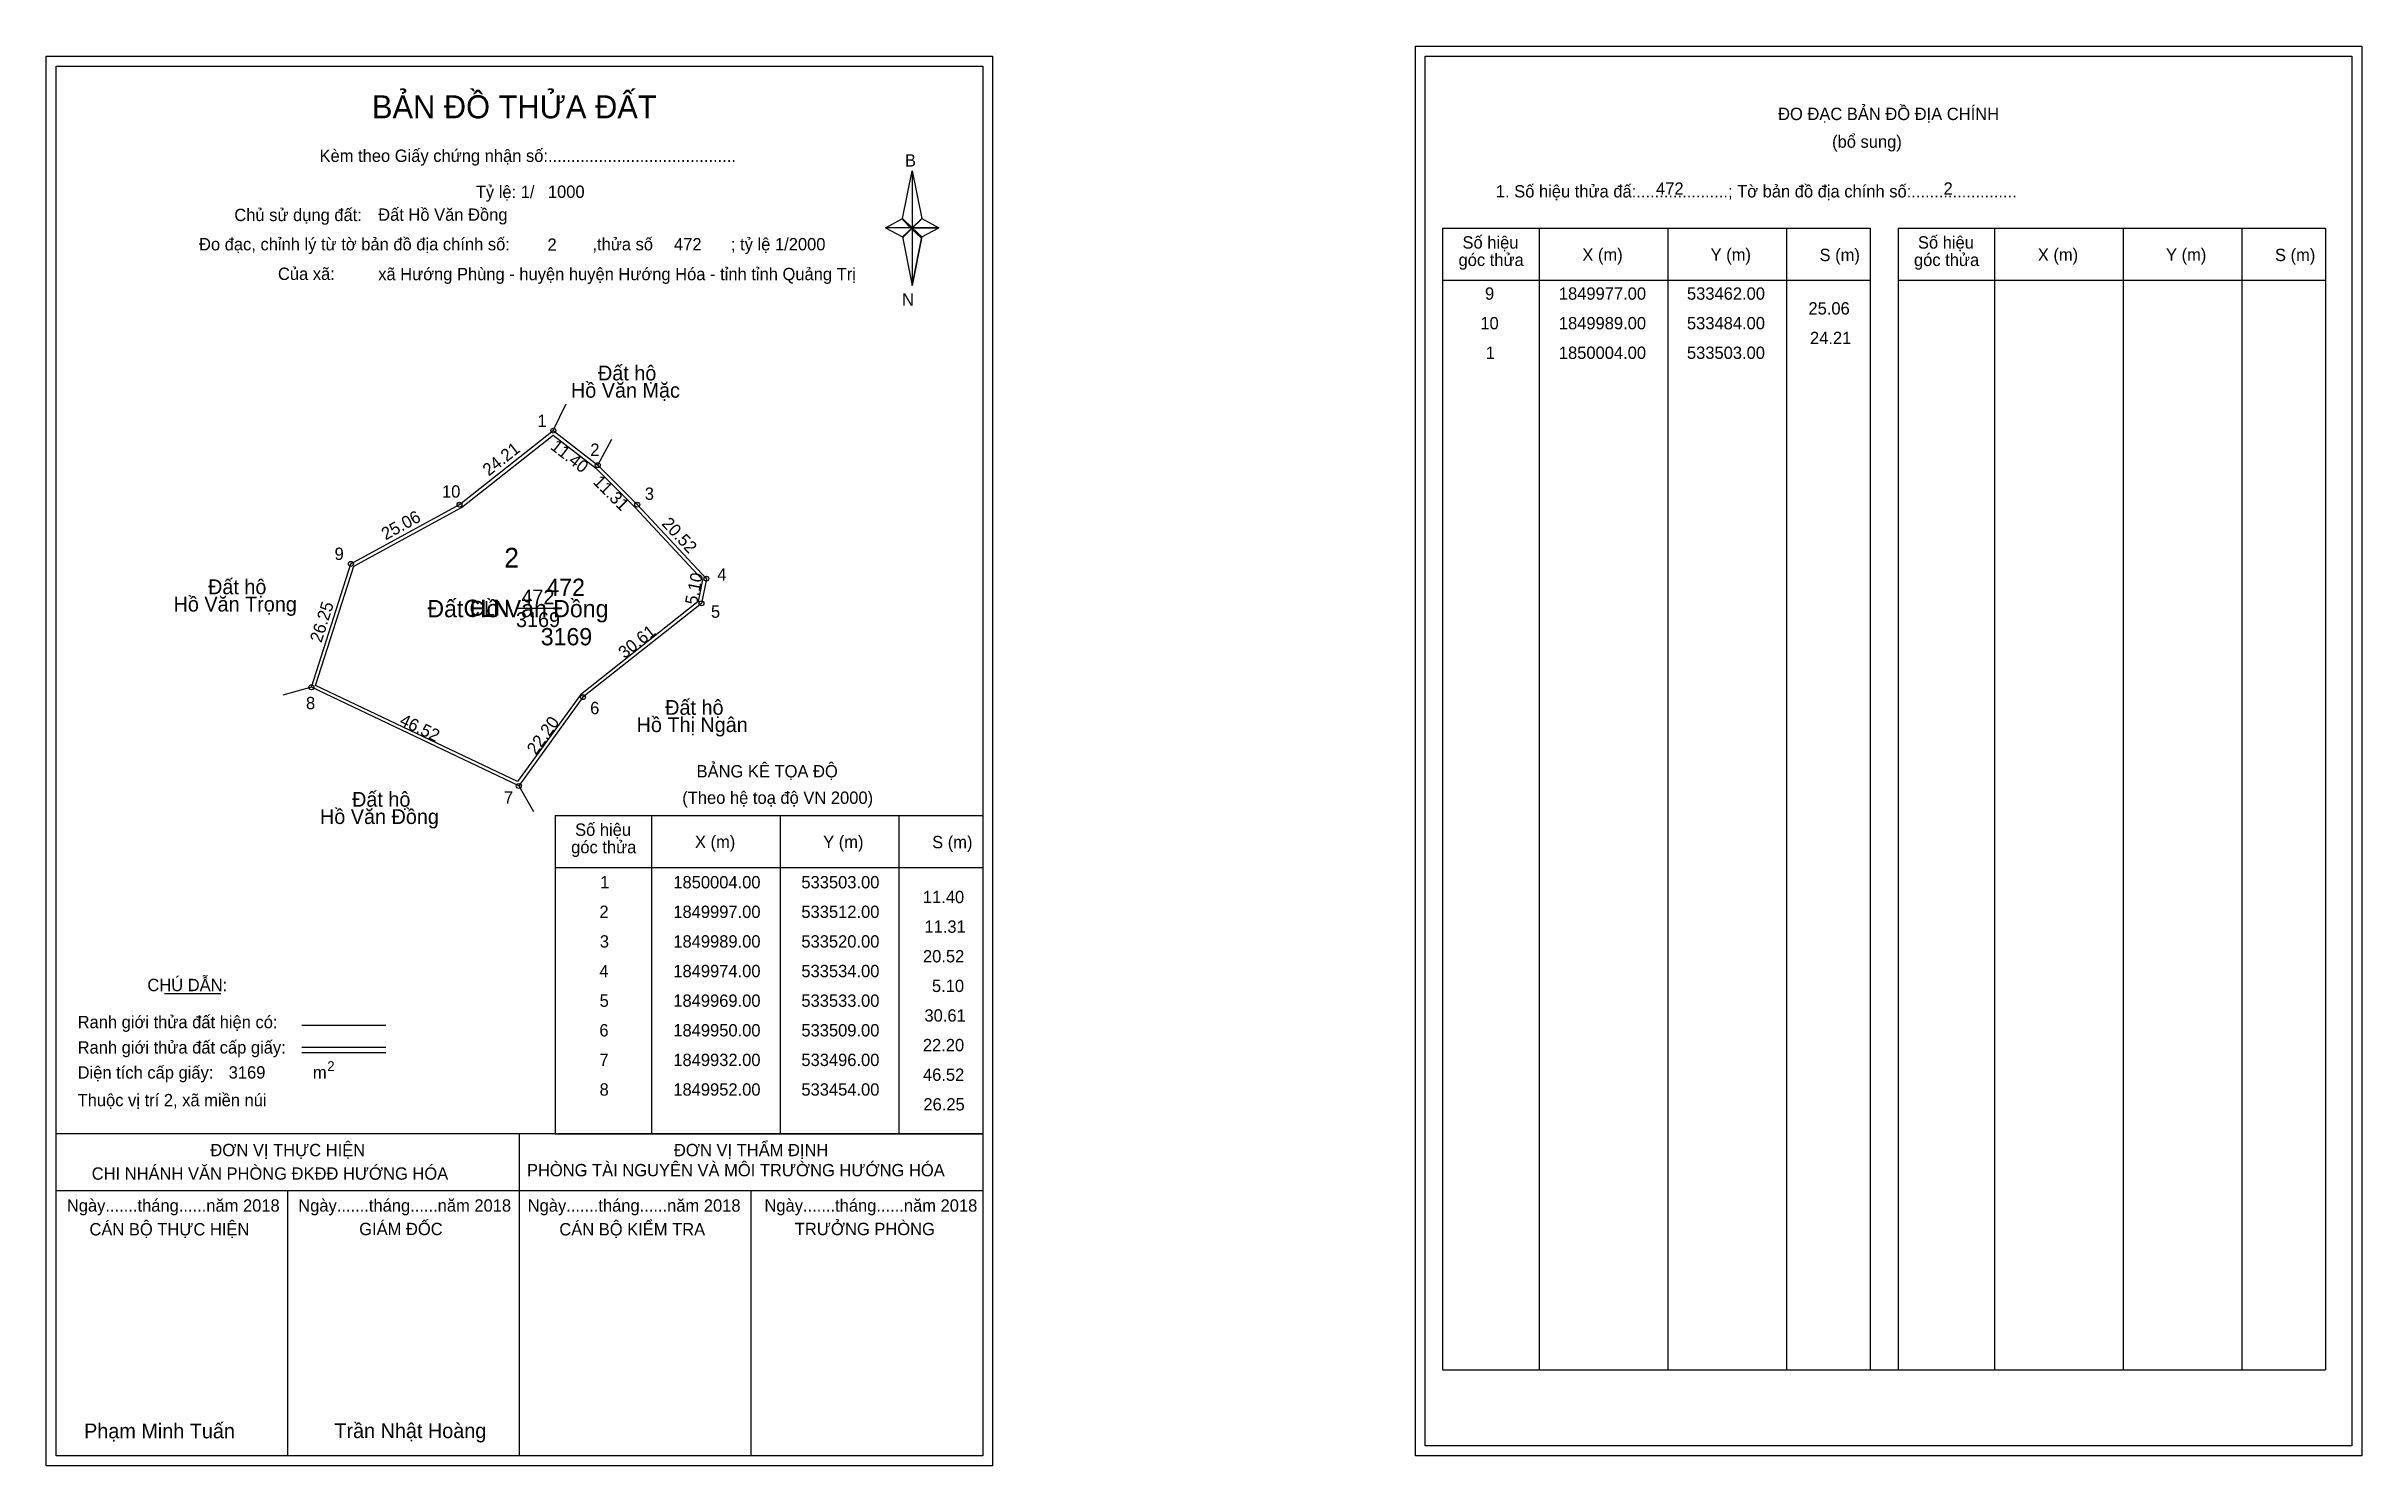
# Model space of a CAD drawing. Extents: x 533400 to 533869, y 1849794 to 1850082.
import ezdxf

# ---------------------------------------------------------------- set-up
doc = ezdxf.new("R2010")
doc.units = 0
for name, color, linetype in [('Level 1', 7, 'Continuous'), ('Level 10', 7, 'Continuous'), ('Level 11', 7, 'Continuous'), ('Level 13', 7, 'Continuous'), ('Level 2', 7, 'Continuous'), ('Level 27', 7, 'Continuous'), ('Level 3', 7, 'Continuous'), ('Level 36', 7, 'Continuous'), ('Level 4', 7, 'Continuous'), ('Level 49', 7, 'Continuous'), ('Level 5', 7, 'Continuous'), ('Level 53', 7, 'Continuous'), ('Level 55', 7, 'Continuous'), ('Level 6', 7, 'Continuous'), ('Level 63', 7, 'Continuous'), ('Level 7', 7, 'Continuous'), ('Level 9', 7, 'Continuous')]:
    doc.layers.add(name, color=color, linetype=linetype)

msp = doc.modelspace()

# ---------------------------------------------------------------- linework, layer by layer
at = {"layer": 'Level 1'}
for p, q in [((533402.3, 1850077.86), (533402.3, 1850077.86)), ((533679.62, 1850079.86), (533679.62, 1850079.86)), ((533573.72, 1850046.98), (533575.69, 1850056.62)), ((533575.69, 1850056.62), (533575.69, 1850045.1)), ((533575.69, 1850056.62), (533577.65, 1850046.98)), ((533570.27, 1850045.1), (533573.72, 1850046.98)), ((533573.72, 1850046.98), (533575.69, 1850045.1)), ((533575.54, 1850044.88), (533573.72, 1850046.76)), ((533575.69, 1850045.1), (533573.72, 1850043.26)), ((533575.54, 1850044.88), (533573.72, 1850043.04)), ((533573.72, 1850043.04), (533575.54, 1850044.88)), ((533573.72, 1850043.26), (533575.69, 1850033.4)), ((533577.51, 1850046.76), (533575.54, 1850044.88)), ((533575.54, 1850044.88), (533577.51, 1850046.76)), ((533577.51, 1850043.04), (533575.54, 1850044.88)), ((533577.65, 1850046.98), (533575.69, 1850045.1)), ((533575.69, 1850045.1), (533575.69, 1850033.4)), ((533575.69, 1850045.1), (533581.1, 1850045.1)), ((533575.69, 1850045.1), (533577.65, 1850043.26)), ((533577.65, 1850043.26), (533575.69, 1850033.4)), ((533577.65, 1850043.26), (533581.1, 1850045.1)), ((533683.15, 1850045.01), (533769.75, 1850045.01)), ((533702.74, 1849813.74), (533702.74, 1850045.01)), ((533728.81, 1849813.74), (533728.81, 1850045.01)), ((533752.79, 1850045.01), (533752.79, 1849813.74)), ((533769.75, 1850045.01), (533769.75, 1849813.74)), ((533775.41, 1850045.01), (533862.01, 1850045.01)), ((533795, 1849813.74), (533795, 1850045.01)), ((533821.07, 1849813.74), (533821.07, 1850045.01)), ((533845.04, 1850045.01), (533845.04, 1849813.74)), ((533862.01, 1850045.01), (533862.01, 1849813.74)), ((533683.15, 1850034.48), (533769.75, 1850034.48)), ((533775.41, 1850034.48), (533862.01, 1850034.48)), ((533503.39, 1849926.04), (533589.99, 1849926.04)), ((533522.98, 1849861.51), (533522.98, 1849926.04)), ((533549.05, 1849861.51), (533549.05, 1849926.04)), ((533573.02, 1849926.04), (533573.02, 1849861.51)), ((533503.39, 1849915.51), (533589.99, 1849915.51)), ((533424.21, 1849889.93), (533435.62, 1849889.93)), ((533452.08, 1849883.52), (533469.09, 1849883.52)), ((533452.08, 1849879.08), (533469.09, 1849879.08)), ((533452.08, 1849877.98), (533469.09, 1849877.98)), ((533509.12, 1849861.51), (533402.29, 1849861.51)), ((533589.99, 1849861.51), (533485.15, 1849861.51)), ((533496.14, 1849796.29), (533496.14, 1849861.51)), ((533503.39, 1849861.51), (533589.99, 1849861.51)), ((533589.99, 1849849.96), (533402.29, 1849849.96)), ((533449.22, 1849796.29), (533449.22, 1849849.96)), ((533543.07, 1849796.29), (533543.07, 1849849.96)), ((533683.15, 1849813.74), (533862.01, 1849813.74)), ((533589.99, 1849796.29), (533589.99, 1849796.29)), ((533867.32, 1849798.29), (533867.32, 1849798.29))]:
    msp.add_line(p, q, dxfattribs=at)
for points in [[(533573.72, 1850046.98), (533575.69, 1850056.62), (533575.69, 1850045.1)], [(533570.27, 1850045.1), (533573.72, 1850043.26), (533575.69, 1850045.1)], [(533575.69, 1850045.1), (533577.65, 1850046.98), (533581.1, 1850045.1)], [(533575.69, 1850045.1), (533575.69, 1850033.4), (533577.65, 1850043.26)]]:
    msp.add_lwpolyline(points, close=True, dxfattribs=at)
at = {"layer": 'Level 10'}
for points in [[(533503, 1850004), (533512, 1849997), (533520, 1849989), (533534, 1849974), (533533, 1849969), (533509, 1849950), (533496, 1849932), (533454, 1849952), (533462, 1849977), (533484, 1849989)], [(533503, 1850003.11), (533511.54, 1849996.47), (533519.5, 1849988.51), (533533.24, 1849973.79), (533532.36, 1849969.39), (533508.49, 1849950.49), (533495.77, 1849932.88), (533454.85, 1849952.37), (533462.58, 1849976.52), (533484.39, 1849988.41)]]:
    msp.add_lwpolyline(points, close=True, dxfattribs=at)
at = {"layer": 'Level 11'}
for centre in [(533503, 1850004), (533503, 1850004), (533512, 1849997), (533484, 1849989), (533520, 1849989), (533462, 1849977), (533534, 1849974), (533533, 1849969), (533454, 1849952), (533509, 1849950), (533496, 1849932)]:
    msp.add_circle(centre, 0.5, dxfattribs=at)
at = {"layer": 'Level 27'}
for p, q in [((533503, 1850004), (533505.58, 1850009.42)), ((533512, 1849997), (533514.84, 1850002.28)), ((533454, 1849952), (533448.21, 1849950.43)), ((533496, 1849932), (533498.99, 1849926.8))]:
    msp.add_line(p, q, dxfattribs=at)
at = {"layer": 'Level 3'}
for p, q in [((533683.15, 1850045.01), (533683.15, 1849813.74)), ((533775.41, 1850045.01), (533775.41, 1849813.74)), ((533503.39, 1849926.04), (533503.39, 1849861.51))]:
    msp.add_line(p, q, dxfattribs=at)
at = {"layer": 'Level 63'}
for points in [[(533677.62, 1850081.86), (533869.32, 1850081.86), (533869.32, 1849796.29), (533677.62, 1849796.29)], [(533400.29, 1850079.86), (533591.99, 1850079.86), (533591.99, 1849794.29), (533400.29, 1849794.29)], [(533402.29, 1850077.86), (533589.99, 1850077.86), (533589.99, 1849796.29), (533402.29, 1849796.29)], [(533679.62, 1850079.86), (533867.32, 1850079.86), (533867.32, 1849798.29), (533679.62, 1849798.29)]]:
    msp.add_lwpolyline(points, close=True, dxfattribs=at)
at = {"layer": 'Level 9'}
msp.add_line((533495.43, 1849968), (533504.12, 1849968), dxfattribs=at)

# ---------------------------------------------------------------- texts
at = {"layer": 'Level 1'}
for s, height, p in [('BẢN ĐỒ THỬA ĐẤT', 4.6657, (533466.26, 1850067.27)), ('ĐO ĐẠC BẢN ĐỒ ĐỊA CHÍNH', 2.5, (533751.1, 1850066.92)), ('Kèm theo Giấy chứng nhận số:.........................................', 2.5, (533455.64, 1850058.44)), ('(bổ sung)', 2.5, (533762.04, 1850061.3)), ('B', 2.5, (533574.23, 1850057.5)), ('1. Số hiệu thửa đấ:....................; Tờ bản đồ địa chính số:.......................', 2.5, (533693.93, 1850051.24)), ('Chủ sử dụng đất:', 2.5, (533438.38, 1850046.45)), ('Đo đạc, chỉnh lý từ tờ bản đồ địa chính số:                  ,thửa số                 ; tỷ lệ 1/2000', 2.5, (533431.23, 1850040.52)), ('Số hiệu', 2.5, (533687.17, 1850040.88)), ('Số hiệu', 2.5, (533779.43, 1850040.88)), ('góc thửa', 2.5, (533686.37, 1850037.35)), ('X (m)', 2.5, (533711.45, 1850038.4)), ('Y (m)', 2.5, (533737.43, 1850038.4)), ('S (m)', 2.5, (533759.5, 1850038.35)), ('góc thửa', 2.5, (533778.63, 1850037.35)), ('X (m)', 2.5, (533803.71, 1850038.4)), ('Y (m)', 2.5, (533829.68, 1850038.4)), ('S (m)', 2.5, (533851.76, 1850038.35)), ('Của xã:', 2.5, (533447.22, 1850034.52)), ('N', 2.5, (533573.63, 1850029.33)), ('BẢNG KÊ TỌA ĐỘ', 2.5, (533532.02, 1849933.74)), ('(Theo hệ toạ độ VN 2000)', 2.5, (533529.12, 1849928.38)), ('góc thửa', 2.5, (533506.61, 1849918.37)), ('Số hiệu', 2.5, (533507.41, 1849921.9)), ('X (m)', 2.5, (533531.69, 1849919.43)), ('Y (m)', 2.5, (533557.66, 1849919.43)), ('S (m)', 2.5, (533579.74, 1849919.38)), ('CHÚ DẪN:', 2.5, (533420.77, 1849890.43)), ('Ranh giới thửa đất hiện có:', 2.5, (533406.64, 1849882.93)), ('Ranh giới thửa đất cấp giấy:', 2.5, (533406.64, 1849877.79)), ('Diện tích cấp giấy:', 2.5, (533406.64, 1849872.71)), ('m', 2.5, (533454.3, 1849872.73)), ('2', 2, (533457.2, 1849874.24)), ('Thuộc vị trí 2, xã miền núi', 2.5, (533406.64, 1849867.11)), ('ĐƠN VỊ THỰC HIỆN', 2.5, (533433.53, 1849856.99)), ('ĐƠN VỊ THẨM ĐỊNH', 2.5, (533527.43, 1849856.99)), ('CHI NHÁNH VĂN PHÒNG ĐKĐĐ HƯỚNG HÓA', 2.5, (533409.49, 1849852.23)), ('PHÒNG TÀI NGUYÊN VÀ MÔI TRƯỜNG HƯỚNG HÓA', 2.5, (533497.66, 1849852.92)), ('Ngày.......tháng......năm 2018', 2.5, (533404.46, 1849845.76)), ('Ngày.......tháng......năm 2018', 2.5, (533451.33, 1849845.76)), ('Ngày.......tháng......năm 2018', 2.5, (533497.81, 1849845.76)), ('Ngày.......tháng......năm 2018', 2.5, (533545.77, 1849845.76)), ('CÁN BỘ THỰC HIỆN', 2.5, (533409.04, 1849840.94)), ('GIÁM ĐỐC', 2.5, (533463.68, 1849841)), ('CÁN BỘ KIỂM TRA', 2.5, (533504.22, 1849840.94)), ('TRƯỞNG PHÒNG', 2.5, (533551.91, 1849841)), ('Trần Nhật Hoàng', 3, (533458.65, 1849799.88)), ('Phạm Minh Tuấn', 3, (533407.95, 1849799.83))]:
    msp.add_text(s, height=height, dxfattribs=at).set_placement(p)
at = {"layer": 'Level 11'}
msp.add_text('Tỷ lệ: 1/', height=2.5, dxfattribs=at).set_placement((533487.3, 1850051.13))
at = {"layer": 'Level 13'}
for s, p in [('CLN', (533486.04, 1849966.5)), ('472', (533496.54, 1849968.8)), ('3169', (533495.44, 1849964.2))]:
    msp.add_text(s, height=3, dxfattribs=at).set_placement(p)
at = {"layer": 'Level 2'}
msp.add_text('Đất Hồ Văn Đồng', height=3.5, dxfattribs=at).set_placement((533477.49, 1849966.18))
at = {"layer": 'Level 3'}
msp.add_text('CLN', height=3.5, dxfattribs=at).set_placement((533484.8, 1849966.25))
at = {"layer": 'Level 36'}
for s, p in [('Đất hộ', (533512.05, 1850014.17)), ('Hồ Văn Mặc', (533506.57, 1850010.67)), ('Đất hộ', (533433.06, 1849970.85)), ('Hồ Văn Trọng', (533426.07, 1849967.35)), ('Đất hộ', (533525.66, 1849946.42)), ('Hồ Thị Ngân', (533519.87, 1849942.92)), ('Đất hộ', (533462.23, 1849927.8)), ('Hồ Văn Đồng', (533455.73, 1849924.3))]:
    msp.add_text(s, height=3, dxfattribs=at).set_placement(p)
at = {"layer": 'Level 4'}
msp.add_text('472', height=3.5, dxfattribs=at).set_placement((533501.59, 1849970.5))
at = {"layer": 'Level 49'}
for s, rotation, p in [('24.21', 38.2902, (533489.92, 1849994.69)), ('11.40', 322.125, (533502.25, 1850000.41)), ('11.31', 315, (533510.89, 1849993.44)), ('25.06', 28.6105, (533469.03, 1849981.75)), ('20.52', 313.0251, (533524.8, 1849985.03)), ('5.10', 78.6901, (533532.09, 1849968.55)), ('26.25', 72.2553, (533456.01, 1849960.9)), ('30.61', 38.3675, (533517.42, 1849957.69)), ('46.52', 334.5367, (533471.66, 1849944.48)), ('22.20', 54.1623, (533499.46, 1849938.15))]:
    msp.add_text(s, height=2.5, rotation=rotation, dxfattribs=at).set_placement(p)
at = {"layer": 'Level 5'}
msp.add_text('3169', height=3.5, dxfattribs=at).set_placement((533500.46, 1849960.5))
at = {"layer": 'Level 53'}
for s, p in [('9', (533691.73, 1850030.52)), ('1849977.00', (533706.69, 1850030.52)), ('533462.00', (533732.64, 1850030.52)), ('25.06', (533757.25, 1850027.52)), ('10', (533690.79, 1850024.52)), ('1849989.00', (533706.69, 1850024.52)), ('533484.00', (533732.64, 1850024.52)), ('24.21', (533757.56, 1850021.52)), ('1', (533691.87, 1850018.52)), ('1850004.00', (533706.69, 1850018.52)), ('533503.00', (533732.64, 1850018.52)), ('1', (533512.49, 1849911.26)), ('1850004.00', (533527.31, 1849911.26)), ('533503.00', (533553.25, 1849911.26)), ('2', (533512.34, 1849905.26)), ('1849997.00', (533527.31, 1849905.26)), ('533512.00', (533553.25, 1849905.26)), ('11.40', (533577.86, 1849908.26)), ('3', (533512.42, 1849899.26)), ('1849989.00', (533527.31, 1849899.26)), ('533520.00', (533553.25, 1849899.26)), ('11.31', (533578.18, 1849902.26)), ('20.52', (533577.88, 1849896.26)), ('4', (533512.33, 1849893.26)), ('1849974.00', (533527.31, 1849893.26)), ('533534.00', (533553.25, 1849893.26)), ('5.10', (533579.7, 1849890.26)), ('5', (533512.38, 1849887.26)), ('1849969.00', (533527.31, 1849887.26)), ('533533.00', (533553.25, 1849887.26)), ('6', (533512.33, 1849881.26)), ('1849950.00', (533527.31, 1849881.26)), ('533509.00', (533553.25, 1849881.26)), ('30.61', (533578.18, 1849884.26)), ('22.20', (533577.86, 1849878.26)), ('7', (533512.34, 1849875.26)), ('1849932.00', (533527.31, 1849875.26)), ('533496.00', (533553.25, 1849875.26)), ('46.52', (533577.88, 1849872.26)), ('8', (533512.37, 1849869.26)), ('1849952.00', (533527.31, 1849869.26)), ('533454.00', (533553.25, 1849869.26)), ('26.25', (533577.97, 1849866.26))]:
    msp.add_text(s, height=2.5, dxfattribs=at).set_placement(p)
at = {"layer": 'Level 55'}
for s, height, p in [('468', 0.11, (533502.88, 1850003.89)), ('1', 0.4, (533502.89, 1850004)), ('0', 0.11, (533502.96, 1850003.89)), ('0', 0.11, (533502.96, 1850003.89)), ('2', 0.4, (533511.86, 1849997)), ('468', 0.11, (533511.88, 1849996.89)), ('0', 0.11, (533511.96, 1849996.89)), ('10', 0.4, (533483.72, 1849989)), ('0', 0.11, (533483.96, 1849988.89)), ('0', 0.11, (533483.96, 1849988.89)), ('3', 0.4, (533519.88, 1849989)), ('0', 0.11, (533519.96, 1849988.89)), ('9', 0.4, (533461.86, 1849977)), ('0', 0.11, (533461.96, 1849976.89)), ('0', 0.11, (533461.96, 1849976.89)), ('4', 0.4, (533533.86, 1849974)), ('0', 0.11, (533533.96, 1849973.89)), ('5', 0.4, (533532.87, 1849969)), ('0', 0.11, (533532.96, 1849968.89)), ('8', 0.4, (533453.87, 1849952)), ('0', 0.11, (533453.96, 1849951.89)), ('0', 0.11, (533453.96, 1849951.89)), ('0', 0.11, (533453.96, 1849951.89)), ('0', 0.11, (533453.96, 1849951.89)), ('6', 0.4, (533508.86, 1849950)), ('0', 0.11, (533508.96, 1849949.89)), ('7', 0.4, (533495.87, 1849932)), ('0', 0.11, (533495.96, 1849931.89)), ('0', 0.11, (533495.96, 1849931.89)), ('0', 0.11, (533495.96, 1849931.89))]:
    msp.add_text(s, height=height, dxfattribs=at).set_placement(p)
at = {"layer": 'Level 6'}
for s, p in [('1000', (533501.9, 1850051.15)), ('472', (533726.38, 1850051.78)), ('2', (533784.62, 1850051.8)), ('Đất Hồ Văn Đồng', (533467.52, 1850046.51)), ('2', (533501.82, 1850040.43)), ('472', (533527.45, 1850040.51)), ('xã Hướng Phùng - huyện huyện Hướng Hóa - tỉnh tỉnh Quảng Trị', (533467.53, 1850034.47)), ('3169', (533437.24, 1849872.72))]:
    msp.add_text(s, height=2.5, dxfattribs=at).set_placement(p)
at = {"layer": 'Level 7'}
msp.add_text('2', height=4, dxfattribs=at).set_placement((533493.06, 1849976.24))
at = {"layer": 'Level 9'}
for s, p in [('1', (533499.8, 1850004.75)), ('2', (533510.49, 1849998.88)), ('10', (533480.45, 1849990.42)), ('3', (533521.53, 1849989.97)), ('9', (533458.69, 1849977.79)), ('4', (533536.22, 1849973.62)), ('5', (533534.93, 1849966.08)), ('8', (533452.89, 1849947.56)), ('6', (533510.46, 1849946.54)), ('7', (533492.99, 1849928.4))]:
    msp.add_text(s, height=2.5, dxfattribs=at).set_placement(p)

doc.saveas('drawing.dxf')
